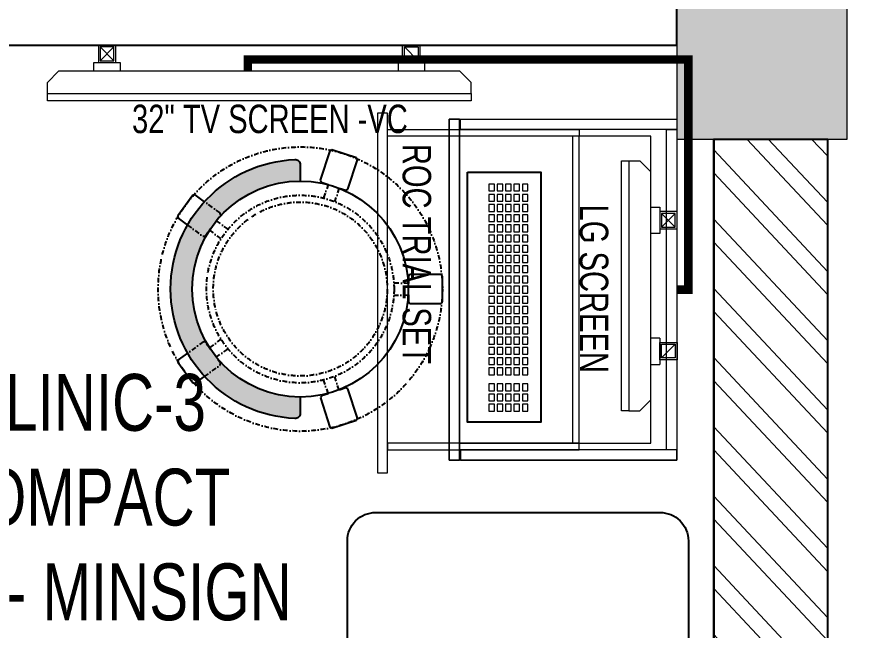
# Model space of a CAD drawing. Header units: feet. Extents: x 3559185 to 3582052, y -5471326 to -5463636.
# Drawn here: x 3575411 to 3576890, y -5468570 to -5467491 of the extents above; entities that cross this region are included whole.
import ezdxf

# ---------------------------------------------------------------- set-up
doc = ezdxf.new("R2010")
doc.units = ezdxf.units.FT
doc.header["$LTSCALE"] = 33
doc.header["$MEASUREMENT"] = 0
for name, pattern in [('ACAD_ISO03W100', [30, 12, -18]), ('DASHDOT2', [0.5, 0.25, -0.125, 0, -0.125]), ('HIDDEN', [9.524999999999995, 6.349999999999997, -3.174999999999998])]:
    doc.linetypes.add(name, pattern=pattern)
doc.layers.add('A-WALL', color=1, linetype='Continuous')
doc.layers.add('PDF_Geometry', color=7, linetype='Continuous')
for name, color, linetype, lineweight in [('Column', 243, 'Continuous', 9), ('Floor-Unit', 1, 'Continuous', 13), ('HATCH', 9, 'Continuous', 9), ('LENS-DIM', 252, 'Continuous', 5), ('LENS-FURNITURE', 13, 'Continuous', 9), ('LENS-PARTITION', 21, 'Continuous', 25), ('LENS-TEXT', 31, 'Continuous', 5), ('LENS_DIMENSION', 193, 'Continuous', 0), ('LENS_PARTITION', 21, 'Continuous', 25), ('LENS_TEXT', 31, 'Continuous', 5), ('LK-EQPMT', 3, 'Continuous', 18), ('LN-ELEVATION-1', 81, 'Continuous', 25), ('LN-ELEVATION-2', 103, 'Continuous', 20), ('LN-HATCH', 251, 'Continuous', 0), ('TV', 92, 'Continuous', 18)]:
    doc.layers.add(name, color=color, linetype=linetype, lineweight=lineweight)
doc.styles.get("Standard").update_dxf_attribs({"font": 'GILC____.TTF'})

# ---------------------------------------------------------------- blocks, each defined once
blk = doc.blocks.new('A$C12d2271f')
at = {"layer": 'Column'}
h = blk.add_hatch(color=8, dxfattribs=at)
h.dxf.hatch_style = 1
h.paths.add_polyline_path([(-370, 7650), (-370, 7400), (0, 7400), (0, 7650)])
h.paths.add_polyline_path([(-2375, 7650), (-2375, 7400), (-1945, 7400), (-1945, 7650)])
h.paths.add_polyline_path([(-2195, 4050), (-2195, 3600), (-1895, 3600), (-1895, 4050)])
h.paths.add_polyline_path([(-370, 280), (-370, 0), (-300, 0), (0, 0), (0, 280)])
h.paths.add_polyline_path([(-2380, 280), (-2380, 0), (-2310, 0), (-1945, 0), (-1945, 280)])
h.paths.add_polyline_path([(-5480, 4050), (-5480, 3600), (-5180, 3600), (-5180, 4050)])
h.paths.add_polyline_path([(-5575, 7650), (-5575, 7400), (-5145, 7400), (-5145, 7650)])
h.paths.add_polyline_path([(-5575, 280), (-5575, 0), (-5505, 0), (-5145, 0), (-5145, 280)])
h.paths.add_polyline_path([(-8810, 280), (-8810, 0), (-8740, 0), (-8380, 0), (-8380, 280)])
h.paths.add_polyline_path([(-8740, 4050), (-8740, 3600), (-8440, 3600), (-8440, 4050)])
h.paths.add_polyline_path([(-8810, 7650), (-8810, 7400), (-8380, 7400), (-8380, 7650)])
h.paths.add_polyline_path([(-10265.04092769418, 626.2523874500766), (-10986.59618008136, 626.2523874500766), (-10986.59618008136, 214.1105047762394), (-10265.04092769418, 214.1105047762394)], flags=9)
at = {"layer": 'LN-HATCH'}
h = blk.add_hatch(dxfattribs=at)
h.set_pattern_fill('ANSI32', color=256, scale=222, angle=268.11)
h.set_pattern_definition([(313.11, (-2978852.49189556, 5467675.416076408), (60.77608072651566, 56.89314995255627), []), (313.11, (-2978853.786205816, 5467636.192999581), (60.77608072651566, 56.89314995255627), [])])
h.paths.add_polyline_path([(-8740, 3960), (-12400, 3960), (-12400, 3685), (-8740, 3685)])
h.paths.add_polyline_path([(-12500, 3600), (-12700, 3600), (-12700, 280), (-12500, 280)])
h.paths.add_polyline_path([(-8640, 280), (-8440, 280), (-8440, 3600), (-8640, 3600)])
h.paths.add_polyline_path([(-5215, 280), (-5415, 280), (-5415, 3600), (-5215, 3600)])
h.paths.add_polyline_path([(-5215, 4050), (-5415, 4050), (-5415, 7400), (-5215, 7400)])
h.paths.add_polyline_path([(-8380, 7650), (-5575, 7650), (-5575, 7400), (-8380, 7400)])
h.paths.add_polyline_path([(-12440, 7650), (-8810, 7650), (-8810, 7400), (-12440, 7400)])
h.paths.add_polyline_path([(-15680, 7650), (-12870, 7650), (-12870, 7400), (-15680, 7400)])
h.paths.add_polyline_path([(-18670, 7650), (-16110, 7650), (-16110, 7400), (-18670, 7400)])
h.paths.add_polyline_path([(-21690, 7650), (-19100, 7650), (-19100, 7400), (-21690, 7400)])
h.paths.add_polyline_path([(-5145, 7650), (-2375, 7650), (-2375, 7400), (-5145, 7400)])
h.paths.add_polyline_path([(-1945, 7650), (-1115, 7650), (-1115, 7400), (-1945, 7400)])
h.paths.add_polyline_path([(-1945, 7400), (-2195, 7400), (-2195, 5230), (-1945, 5230), (-1945, 5380), (-250, 5380), (-250, 5630), (-1945, 5630)])
h.paths.add_polyline_path([(-250, 7400), (0, 7400), (0, 280), (-250, 280)])
h.paths.add_polyline_path([(-370, 7650), (-465, 7650), (-465, 7400), (-370, 7400)])
at = {"layer": 'A-WALL'}
for points in [[(-5415, 3600), (-5415, 280)], [(-5215, 3600), (-5215, 280)]]:
    blk.add_lwpolyline(points, dxfattribs=at)
blk.add_lwpolyline([(-5215, 280), (-5415, 280), (-5415, 3600), (-5215, 3600)], close=True, dxfattribs=at)
at = {"layer": 'Column'}
blk.add_lwpolyline([(-5180, 3600), (-5180, 4050), (-5480, 4050), (-5480, 3600)], close=True, dxfattribs=at)
blk = doc.blocks.new('MOROTISED TABLE-TRIAL SET 950x600')
at = {"layer": 'PDF_Geometry', "lineweight": 25}
blk.add_lwpolyline([(415.5923622683621, 2.18279e-11), (550.0003704861738, 2.18279e-11, 0.4142524001247118), (599.9958994225599, 50.00260162355697), (599.9958994225599, 899.9973678589085, 0.4142518501714829), (550.0003704861738, 950.0000000000218), (50.00260613718999, 950.0000000000218, 0.4142929195148918), (4.605390131e-07, 899.9973678589085), (4.605390131e-07, 50.00260162355697, 0.414163635492108), (50.00260613718999, 2.18279e-11), (415.5923622683621, 2.18279e-11)], format="xyb", dxfattribs=at)
blk = doc.blocks.new('TRIAL SET ROC')
at = {"layer": 'LENS-DIM', "ltscale": 0.5}
for points in [[(-400.3652351796627, -364.3162249757442), (-430.3652351796626, -364.3162249757442)], [(169.6347648203373, -364.3162249757442), (139.6347648203373, -364.3162249757442)]]:
    blk.add_lwpolyline(points, dxfattribs=at)
at = {"layer": 'LENS-FURNITURE'}
blk.add_lwpolyline([(-430.3652351796626, 18), (169.6347648203373, 18), (169.6347648203373, -382.3162249757443), (-430.3652351796626, -382.3162249757443)], close=True, dxfattribs=at)
at = {"layer": 'LENS-FURNITURE', "color": 146}
for points in [[(-412.3652351796627, -153.6065521437457), (-400.3652351796627, -153.6065521437457), (-400.3652351796628, -490.6065521437458), (-412.3652351796627, -490.6065521437458)], [(139.6347648203373, -153.6065521437458), (-400.3652351796627, -153.6065521437457), (-400.3652351796627, -165.6065521437457), (139.6347648203373, -165.6065521437458)], [(151.6347648203373, -153.6065521437458), (139.6347648203373, -153.6065521437458), (139.6347648203372, -490.6065521437458), (151.6347648203373, -490.6065521437458)], [(192.1347648203373, -490.6065521437458), (-440.8652351796627, -490.6065521437458), (-440.8652351796627, -508.6065521437458), (192.1347648203373, -508.6065521437458)]]:
    blk.add_lwpolyline(points, close=True, dxfattribs=at)
at = {"layer": 'LN-ELEVATION-2'}
for points in [[(-430.3652351796626, 18), (-412.3652351796627, 18), (-412.3652351796627, -362.3162249757442), (-430.3652351796626, -362.3162249757442)], [(-412.3652351796627, 18), (151.6347648203373, 18), (151.6347648203373, 0), (-412.3652351796627, 0)], [(169.6347648203373, 18), (151.6347648203373, 18), (151.6347648203373, -362.3162249757442), (169.6347648203373, -362.3162249757442)], [(169.6347648203373, -364.3162249757442), (-430.3652351796626, -364.3162249757442), (-430.3652351796626, -382.3162249757443), (169.6347648203373, -382.3162249757443)], [(169.6347648203373, -382.3162249757443), (-430.3652351796626, -382.3162249757443), (-430.3652351796626, -364.3162249757442), (169.6347648203373, -364.3162249757442)]]:
    blk.add_lwpolyline(points, close=True, dxfattribs=at)
at = {"layer": 'LN-ELEVATION-2', "linetype": 'HIDDEN', "ltscale": 100}
blk.add_lwpolyline([(-400.3652351796627, -364.3162249757442), (139.6347648203373, -364.3162249757442), (139.6347648203373, -27.35909500904381), (-400.3652351796627, -27.35909500904381)], close=True, dxfattribs=at)
at = {"insert": (-386.8645105547048, -414.1468168679739), "char_height": 50, "attachment_point": 1}
blk.add_mtext_dynamic_manual_height_columns('ROC TRIAL SET', width=625.228464345434, gutter_width=500, heights=[0], dxfattribs=at)
blk = doc.blocks.new('*U25')
at = {"layer": 'LK-EQPMT', "ltscale": 12}
blk.add_lwpolyline([(5.986879315214991, 4.914598100478997), (-5.986879315214991, 4.914598100478997), (-5.986879315214991, -4.914598100478997), (5.986879315214991, -4.914598100478997)], close=True, dxfattribs=at)
blk = doc.blocks.new('*U26')
at = {"color": 0, "linetype": 'ByBlock', "lineweight": -2}
for p in [(0, 0), (17.96063794564497, 0), (35.92127589128995, 0), (53.88191383693492, 0), (71.8425517825799, 0), (89.80318972822487, 0), (107.7638276738698, 0), (125.7244656195148, 0), (143.6851035651598, 0), (161.6457415108048, 0), (179.6063794564497, 0), (197.5670174020947, 0), (215.5276553477397, 0), (233.4882932933847, 0), (251.4489312390296, 0), (269.4095691846746, 0), (287.3702071303196, 0), (305.3308450759646, 0), (323.2914830216096, 0), (-9e-16, -14.74379430143699), (17.96063794564497, -14.74379430143699), (35.92127589128995, -14.74379430143699), (53.88191383693492, -14.74379430143699), (71.8425517825799, -14.74379430143699), (89.80318972822487, -14.74379430143699), (107.7638276738698, -14.74379430143699), (125.7244656195148, -14.74379430143699), (143.6851035651598, -14.74379430143699), (161.6457415108048, -14.74379430143699), (179.6063794564497, -14.74379430143699), (197.5670174020947, -14.74379430143699), (215.5276553477397, -14.74379430143699), (233.4882932933847, -14.74379430143699), (251.4489312390296, -14.74379430143699), (269.4095691846746, -14.74379430143699), (287.3702071303196, -14.74379430143699), (305.3308450759646, -14.74379430143699), (323.2914830216096, -14.74379430143699), (-1.8e-15, -29.48758860287398), (17.96063794564497, -29.48758860287398), (35.92127589128995, -29.48758860287398), (53.88191383693492, -29.48758860287398), (71.8425517825799, -29.48758860287398), (89.80318972822487, -29.48758860287398), (107.7638276738698, -29.48758860287398), (125.7244656195148, -29.48758860287398), (143.6851035651598, -29.48758860287398), (161.6457415108048, -29.48758860287398), (179.6063794564497, -29.48758860287398), (197.5670174020947, -29.48758860287398), (215.5276553477397, -29.48758860287398), (233.4882932933847, -29.48758860287398), (251.4489312390296, -29.48758860287398), (269.4095691846746, -29.48758860287398), (287.3702071303196, -29.48758860287398), (305.3308450759646, -29.48758860287398), (323.2914830216096, -29.48758860287398), (-2.7e-15, -44.23138290431096), (17.96063794564497, -44.23138290431096), (35.92127589128995, -44.23138290431096), (53.88191383693492, -44.23138290431096), (71.8425517825799, -44.23138290431096), (89.80318972822487, -44.23138290431096), (107.7638276738698, -44.23138290431096), (125.7244656195148, -44.23138290431096), (143.6851035651598, -44.23138290431096), (161.6457415108048, -44.23138290431096), (179.6063794564497, -44.23138290431096), (197.5670174020947, -44.23138290431096), (215.5276553477397, -44.23138290431096), (233.4882932933847, -44.23138290431096), (251.4489312390296, -44.23138290431096), (269.4095691846746, -44.23138290431096), (287.3702071303196, -44.23138290431096), (305.3308450759646, -44.23138290431096), (323.2914830216096, -44.23138290431096), (-3.6e-15, -58.97517720574795), (17.96063794564497, -58.97517720574795), (35.92127589128994, -58.97517720574795), (53.88191383693492, -58.97517720574795), (71.8425517825799, -58.97517720574795), (89.80318972822487, -58.97517720574795), (107.7638276738698, -58.97517720574795), (125.7244656195148, -58.97517720574795), (143.6851035651598, -58.97517720574795), (161.6457415108048, -58.97517720574795), (179.6063794564497, -58.97517720574795), (197.5670174020947, -58.97517720574795), (215.5276553477397, -58.97517720574795), (233.4882932933847, -58.97517720574795), (251.4489312390296, -58.97517720574795), (269.4095691846746, -58.97517720574795), (287.3702071303196, -58.97517720574795), (305.3308450759646, -58.97517720574795), (323.2914830216096, -58.97517720574795)]:
    blk.add_blockref('*U25', p, dxfattribs=at)
blk = doc.blocks.new('*U23')
at = {"layer": 'LK-EQPMT', "ltscale": 12}
blk.add_lwpolyline([(5.986879315214991, 4.914598100478997), (-5.986879315214991, 4.914598100478997), (-5.986879315214991, -4.914598100478997), (5.986879315214991, -4.914598100478997)], close=True, dxfattribs=at)
blk = doc.blocks.new('*U24')
at = {"color": 0, "linetype": 'ByBlock', "lineweight": -2}
for p in [(0, 0), (17.96063794564497, 0), (35.92127589128995, 0), (-9e-16, -14.74379430143699), (17.96063794564497, -14.74379430143699), (35.92127589128995, -14.74379430143699), (-1.8e-15, -29.48758860287398), (17.96063794564497, -29.48758860287398), (35.92127589128995, -29.48758860287398), (-2.7e-15, -44.23138290431096), (17.96063794564497, -44.23138290431096), (35.92127589128995, -44.23138290431096), (-3.6e-15, -58.97517720574795), (17.96063794564497, -58.97517720574795), (35.92127589128994, -58.97517720574795)]:
    blk.add_blockref('*U23', p, dxfattribs=at)
blk = doc.blocks.new('*U18')
at = {"ltscale": 12}
blk.add_lwpolyline([(8.040144996717572, 2.91038e-11), (8.040144996717572, 129.0940371821052), (448.0401449967176, 129.0940371821052), (448.0401449967176, 2.91038e-11)], close=True, dxfattribs=at)
for name, p in [('*U26', (35.16895717114949, 101.6202952143818)), ('*U24', (386.6121428576974, 101.6202952143818))]:
    blk.add_blockref(name, p)
blk = doc.blocks.new('CLINIC SCREEN')
at = {"layer": 'TV'}
for p, q in [((-103.1090284836336, 42.85441964946222), (-127.4114311772946, 18.55201695591665)), ((-127.4114311772946, 42.85441964946222), (-103.1090284836336, 18.55201695591665)), ((102.7052824410566, 42.85441964946222), (127.007685134602, 18.55201695591665))]:
    blk.add_line(p, q, dxfattribs=at)
at = {"layer": 'TV', "ltscale": 12}
for p, q in [((-138.5315413423604, 0), (-138.5315413423604, 15.514207008644)), ((-138.5315413423604, 15.514207008644), (-91.98892031613741, 15.514207008644)), ((-91.98892031613741, 15.514207008644), (-91.98892031613741, 0)), ((91.98892031610741, 15.514207008644), (91.98892031610741, 0)), ((91.98892031610741, 15.514207008644), (138.5315413423595, 15.514207008644)), ((138.5315413423595, 0), (138.5315413423595, 15.514207008644)), ((-220.0000000000082, -19.41163062257681), (-200.5883693773149, 0)), ((200.5883693773149, 0), (-200.5883693773149, 0)), ((219.9999999999918, -19.41163062257681), (200.5883693773149, 0)), ((-220.0000000000082, -38.82326124538668), (-220.0000000000082, -19.41163062257681)), ((219.9999999999918, -38.82326124538668), (219.9999999999918, -19.41163062257681))]:
    blk.add_line(p, q, dxfattribs=at)
at = {"layer": 'TV'}
for points in [[(-130.4492315140169, 15.51421661919448), (-100.0712281470269, 15.51421661919448), (-100.0712281470269, 45.89221998606814), (-130.4492315140169, 45.89221998606814)], [(130.0454854713243, 15.51421661919448), (99.66748210433435, 15.51421661919448), (99.66748210433435, 45.89221998606814), (130.0454854713243, 45.89221998606814)], [(-127.4114311772946, 18.55201695591665), (-103.1090284836336, 18.55201695591665), (-103.1090284836336, 42.85441964946222), (-127.4114311772946, 42.85441964946222)], [(127.007685134602, 18.55201695591665), (102.7052824410566, 18.55201695591665), (102.7052824410566, 42.85441964946222), (127.007685134602, 42.85441964946222)]]:
    blk.add_lwpolyline(points, close=True, dxfattribs=at)
at = {"layer": 'TV', "ltscale": 12}
blk.add_lwpolyline([(-220.0000000000082, -51.71278328332107), (-220.0000000000082, -38.82326124538668), (219.9999999999918, -38.82326124538668), (219.9999999999918, -51.71278328332107)], close=True, dxfattribs=at)
at = {"layer": 'Floor-Unit', "color": 0, "ltscale": 2, "insert": (5.199680584678389, -100.4085774972336), "char_height": 50, "attachment_point": 5}
blk.add_mtext_dynamic_manual_height_columns('LG SCREEN', width=466.4796511627907, gutter_width=12.5, heights=[0], dxfattribs=at)
blk = doc.blocks.new('32INCH VC FOR CLINIC')
at = {"layer": 'LK-EQPMT'}
for p, q in [((116.8909715171903, 152.5672029328125), (92.58856882341206, 128.264800239267)), ((92.58856882341206, 152.5672029328125), (116.8909715171903, 128.264800239267)), ((627.7052824404091, 152.5672029328125), (652.0076851341872, 128.264800239267))]:
    blk.add_line(p, q, dxfattribs=at)
at = {"layer": 'LK-EQPMT', "ltscale": 12}
for p, q in [((81.46845865808427, 109.7127832833503), (81.46845865808427, 125.2269902919943)), ((81.46845865808427, 125.2269902919943), (128.0110796838999, 125.2269902919943)), ((128.0110796838999, 125.2269902919943), (128.0110796838999, 109.7127832833503)), ((616.9889203161001, 125.2269902919943), (616.9889203161001, 109.7127832833503)), ((616.9889203161001, 125.2269902919943), (663.5315413419156, 125.2269902919943)), ((663.5315413419156, 109.7127832833503), (663.5315413419156, 125.2269902919943)), ((0, 90.30115266077335), (19.41163062304258, 109.7127832833503)), ((725.5883693769574, 109.7127832833503), (19.41163062304258, 109.7127832833503)), ((745, 90.30115266077335), (725.5883693769574, 109.7127832833503)), ((0, 70.88952203796362), (0, 90.30115266077335)), ((745, 70.88952203796362), (745, 90.30115266077335))]:
    blk.add_line(p, q, dxfattribs=at)
at = {"layer": 'LK-EQPMT'}
for points in [[(89.55076848529278, 125.2269999025447), (119.9287718534469, 125.2269999025447), (119.9287718534469, 155.6050032694184), (89.55076848529278, 155.6050032694184)], [(92.58856882341206, 128.264800239267), (116.8909715171903, 128.264800239267), (116.8909715171903, 152.5672029328125), (92.58856882341206, 152.5672029328125)], [(655.0454854704439, 125.2269999025447), (624.6674821041522, 125.2269999025447), (624.6674821041522, 155.6050032694184), (655.0454854704439, 155.6050032694184)], [(652.0076851341872, 128.264800239267), (627.7052824404091, 128.264800239267), (627.7052824404091, 152.5672029328125), (652.0076851341872, 152.5672029328125)]]:
    blk.add_lwpolyline(points, close=True, dxfattribs=at)
at = {"layer": 'LK-EQPMT', "ltscale": 12}
blk.add_lwpolyline([(0, 58.0000000000291), (0, 70.88952203796362), (745, 70.88952203796362), (745, 58.0000000000291)], close=True, dxfattribs=at)
at = {"layer": 'LENS-TEXT', "color": 0, "ltscale": 2, "insert": (391.1996805854142, 25.6359011628374), "char_height": 50, "attachment_point": 5}
blk.add_mtext_dynamic_manual_height_columns('32" TV SCREEN -VC', width=466.4796511627907, gutter_width=12.5, heights=[0], dxfattribs=at)
blk = doc.blocks.new('DR STOOL')
at = {"layer": 'HATCH'}
h = blk.add_hatch(dxfattribs=at)
h.set_pattern_fill('ANSI36', color=250, angle=-90.00000000000001)
h.set_pattern_definition([(315, (-227.8099174643867, 917.3997257252777), (6.173926083235043, -1.683798022700468), [7.9375, -1.587499999999999, 0, -1.587499999999999])])
edge = h.paths.add_edge_path()
edge.add_line((-190.0000000041909, 4.511094e-10), (-218.6899174675346, 4.511094e-10))
edge.add_arc((-218.6899174670689, 9.120000000388245), 9.119999999940092, 177.6119845363388, 269.9999999996136, ccw=False)
edge.add_arc((-1.8626451e-09, 3.565219e-10), 228.000000002257, 2.3880154632688004, 177.6119845367313, ccw=False)
edge.add_arc((218.6899174633436, 9.120000000497384), 9.120000000051716, -90.00000000034493, 2.3880154629299, ccw=False)
edge.add_line((218.6899174633436, 4.511094e-10), (190, 4.511094e-10))
edge.add_arc((-1.8626451e-09, 4.511094e-10), 190.000000001979, -1.27e-14, 180)
at = {"layer": 'LN-ELEVATION-1', "color": 1, "ltscale": 100}
for p, q in [((-128.6221585394814, 215.4841044476634), (-165.2704676063731, 189.0243927398114)), ((-124.7228340068832, 214.8545704018979), (-128.6221585394814, 215.4841044476634)), ((-112.6981821293011, 198.1996966340157), (-124.7228340068832, 214.8545704018979)), ((124.7553772013634, 214.9803744515593), (112.5488144652918, 198.2845540212292)), ((128.7014972954057, 215.5933048763618), (124.7553772013634, 214.9803744515593)), ((128.7014972954057, 215.5933048763618), (124.7553772013634, 214.9803744515593)), ((165.1911288509145, 188.915192311113), (128.7014972954057, 215.5933048763618)), ((165.1911288509145, 188.915192311113), (128.7014972954057, 215.5933048763618)), ((-165.2704676063731, 189.0243927398114), (-165.9069543029182, 185.0820035930228)), ((-165.9069543029182, 185.0820035930228), (-153.8003208162263, 168.3135803133482)), ((153.6734594982117, 168.4294150282658), (165.7973639420234, 185.0121775862135)), ((165.7973639420234, 185.0121775862135), (165.1911288509145, 188.915192311113)), ((165.7973639420234, 185.0121775862135), (165.1911288509145, 188.915192311113)), ((-191.2928382232785, -35.45407700946089), (-242.9550312487409, -52.24013893969095)), ((-187.9259491492994, -37.1695928365807), (-191.2928382232785, -35.45407700946089)), ((-184.1424400564283, -48.81403796559607), (-187.9259491492994, -37.1695928365807)), ((188.0651108901948, -36.96233201187715), (184.0504167033359, -49.19388854173303)), ((191.3981811110861, -35.27656588272658), (188.0651108901948, -36.96233201187715)), ((243.0100176925771, -52.21682526778022), (191.3981811110861, -35.27656588272658)), ((-242.9550312487409, -52.24013893969095), (-244.7482102331705, -55.75945052818861)), ((-244.7482102331705, -55.75945052818861), (-230.7800458371639, -98.74904560100549)), ((230.715890809428, -98.7280946081737), (244.8123673382215, -55.78040257930116)), ((244.8123673382215, -55.78040257930116), (243.0100176925771, -52.21682526778022)), ((-173.8639617776498, -80.4479453730819), (-177.8421125086024, -68.2044548037811)), ((177.6922140880488, -68.56540505095472), (173.8739495249465, -80.1985000452405)), ((-227.2218665438704, -100.5620286722478), (-175.5596735184081, -83.7759667420105)), ((-175.5596735184081, -83.7759667420105), (-173.8639617776498, -80.4479453730819)), ((173.8739495249465, -80.1985000452405), (175.5794035866856, -83.5704969359358)), ((175.5794035866856, -83.5704969359358), (227.1912401677109, -100.5107563209894)), ((-230.7800458371639, -98.74904560100549), (-227.2218665438704, -100.5620286722478)), ((227.1912401677109, -100.5107563209894), (230.715890809428, -98.7280946081737)), ((-22.72193054761737, -190.2142363802995), (-25.39390889601782, -192.886214728569)), ((-10.47823652112856, -190.2142363802995), (-22.72193054761737, -190.2142363802995)), ((22.78362171910703, -190.2142363802995), (9.910054048988968, -190.2142363802995)), ((25.42475448176265, -192.8553691428751), (22.78362171910703, -190.2142363802995)), ((-25.39390889601782, -192.886214728569), (-25.39390889601782, -247.2070584567482)), ((25.42475448176265, -247.1762128710543), (25.42475448176265, -192.8553691428751)), ((-25.39390889601782, -247.2070584567482), (-22.60096735274419, -250)), ((-22.60096735274419, -250), (22.60096735274419, -250)), ((22.60096735274419, -250), (25.42475448176265, -247.1762128710543))]:
    blk.add_line(p, q, dxfattribs=at)
at = {"layer": 'LN-ELEVATION-1', "linetype": 'DASHDOT2'}
for p, q in [((-92.92521573789418, 170.8129362839827), (-112.6981821293011, 198.1996966340157)), ((112.5488144652918, 198.2845540212292), (92.69529851106927, 171.1294289919315)), ((-153.8003208162263, 168.3135803133482), (-134.1093360339291, 141.0403694751003)), ((-103.4542870586738, 159.9154408004979), (-93.52748446213081, 167.0824927485227)), ((-93.52748446213081, 167.0824927485227), (-92.92521573789418, 170.8129362839827)), ((92.69529851106927, 171.1294289919315), (93.26858203159645, 167.4385604566923)), ((93.26858203159645, 167.4385604566923), (103.6608748426661, 159.8406005539291)), ((133.7372852512635, 141.1612321265929), (153.6734594982117, 168.4294150282658)), ((-130.4219571123831, 140.4450534014686), (-119.9844727469608, 147.9808124662595)), ((-119.9844727469608, 147.9808124662595), (-105.3687285655178, 126.9741353208374)), ((-88.15393704269081, 139.4771787207864), (-103.4542870586738, 159.9154408004979)), ((103.6608748426661, 159.8406005539291), (88.19885099539533, 139.4487815762331)), ((-134.1093360339291, 141.0403694751003), (-130.4219571123831, 140.4450534014686)), ((105.4096150295809, 126.94019481352), (120.1194891873747, 147.8074627162714)), ((120.1194891873747, 147.8074627162714), (130.0033113472163, 140.5812532722048)), ((130.0033113472163, 140.5812532722048), (133.7372852512635, 141.1612321265929)), ((-159.954806596972, -40.49024384317454), (-184.1424400564283, -48.81403796559607)), ((184.0504167033359, -49.19388854173303), (159.8786162491887, -40.79004861696012)), ((-177.8421125086024, -68.2044548037811), (-153.4148110738024, -60.73628028803068)), ((153.3006618716754, -61.02382378749462), (177.6922140880488, -68.56540505095472)), ((-10.92024635523557, -164.6382343793375), (-10.47823652112856, -190.2142363802995)), ((9.910054048988968, -190.2142363802995), (10.35584833659231, -164.674698740353))]:
    blk.add_line(p, q, dxfattribs=at)
at = {"layer": 'LN-ELEVATION-1', "color": 1, "ltscale": 100}
blk.add_lwpolyline([(-190.0000000023283, 0), (-218.6899174656719, 0, -0.4264743413925903), (-227.8019973598421, 9.5, -0.959166304662544), (227.8019973593764, 9.5, -0.4264743413925903), (218.6899174647406, 0), (190.0000000013969, 0)], format="xyb", dxfattribs=at)
at = {"layer": 'LN-ELEVATION-1', "linetype": 'DASHDOT2'}
for radius in [250, 165, 153]:
    blk.add_circle((0, 0), radius, dxfattribs=at)
at = {"layer": 'LN-ELEVATION-1', "color": 1, "ltscale": 100}
blk.add_circle((0, 0), 190, dxfattribs=at)

msp = doc.modelspace()

# ---------------------------------------------------------------- linework, layer by layer
at = {"color": 13, "linetype": 'ACAD_ISO03W100', "ltscale": 0.01, "const_width": 15}
msp.add_lwpolyline([(3576572.353251413, -5467971.188693325), (3576592.712346435, -5467971.188693325), (3576592.712346427, -5467566.132633928), (3575817.712346431, -5467566.132633928), (3575817.712346431, -5467587.024853905)], dxfattribs=at)
at = {"layer": 'LENS-PARTITION'}
msp.add_lwpolyline([(3576572.353251413, -5467441.132633928), (3575087.353251413, -5467441.132633928), (3575087.353251413, -5467541.132633928), (3576572.353251413, -5467541.132633928)], close=True, dxfattribs=at)

# ---------------------------------------------------------------- block references
msp.add_blockref('32INCH VC FOR CLINIC', (3575465.449459814, -5467696.737637189))
at = {"rotation": 270}
for name, p in [('TRIAL SET ROC', (3576554.353251412, -5468101.553928504)), ('*U18', (3576204.080181792, -5467756.334364334))]:
    msp.add_blockref(name, p, dxfattribs=at)
at = {"layer": 'LENS-FURNITURE', "rotation": 90.00000000000003}
msp.add_blockref('DR STOOL', (3575910.039645791, -5467970.04428521), dxfattribs=at)
at = {"layer": 'LENS-FURNITURE', "xscale": -1}
msp.add_blockref('MOROTISED TABLE-TRIAL SET 950x600', (3576592.853478193, -5469313.190682811), dxfattribs=at)
at = {"layer": 'LENS_DIMENSION'}
msp.add_blockref('A$C12d2271f', (3582052.353251413, -5471306.132633928), dxfattribs=at)
at = {"layer": 'LENS_PARTITION', "rotation": 270}
msp.add_blockref('CLINIC SCREEN', (3576526.994156405, -5467964.385961125), dxfattribs=at)

# ---------------------------------------------------------------- texts
at = {"layer": 'LENS_TEXT', "linetype": 'Continuous', "ltscale": 3, "insert": (3575530.560826712, -5468336.853659534), "char_height": 100, "attachment_point": 5}
msp.add_mtext_dynamic_manual_height_columns('CLINIC-3 COMPACT ROC- MINSIGN', width=730.5073781448633, gutter_width=0.9999999999999992, heights=[0], dxfattribs=at)

doc.saveas('drawing.dxf')
